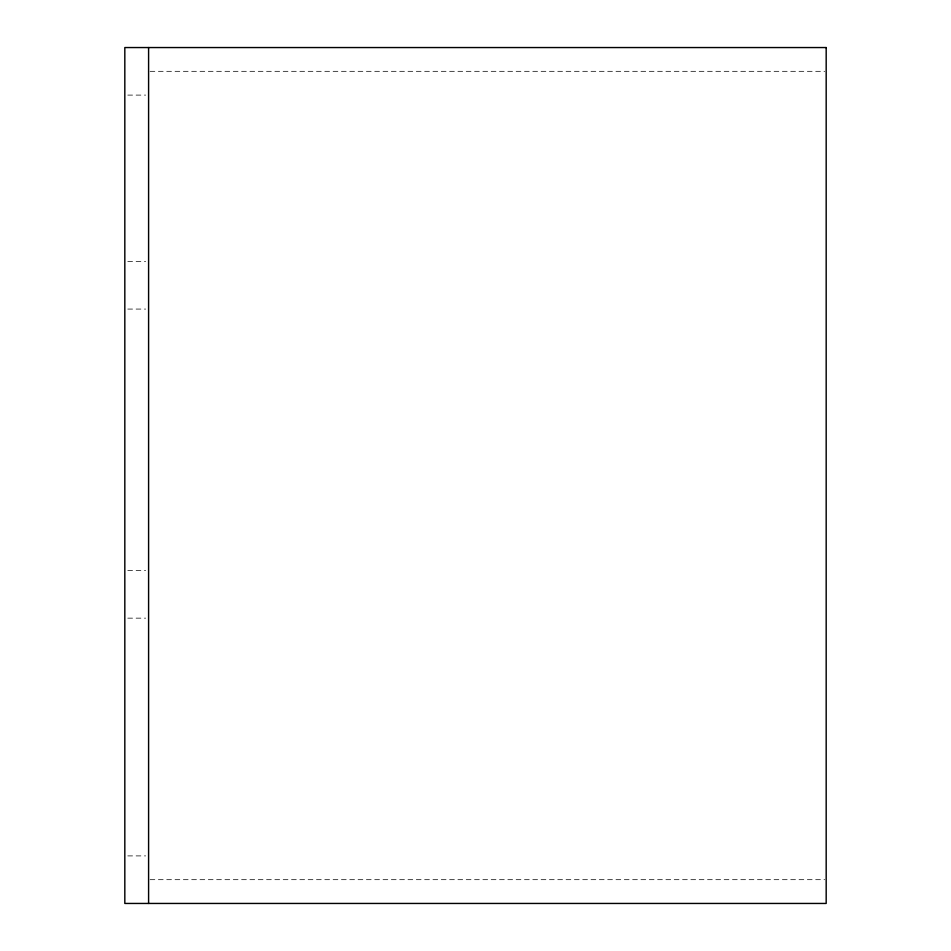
<?xml version="1.0" encoding="UTF-8"?>
<svg xmlns="http://www.w3.org/2000/svg" width="951" height="951" viewBox="0 0 951 951"><rect width="100%" height="100%" fill="white"/><g stroke="black" fill="none" stroke-linecap="round" stroke-linejoin="round"><path stroke-width="0.71" stroke-dasharray="4.75 3.57" d="M150.08 71.325L824.695 71.325M127.791 95.1L145.622 95.1M127.791 261.525L145.622 261.525M127.791 309.075L145.622 309.075M127.791 570.6L145.622 570.6M127.791 618.15L145.622 618.15M127.791 855.9L145.622 855.9M150.08 879.675L824.695 879.675"/><path stroke-width="1.43" d="M148.594 47.55L148.594 903.45M826.181 47.55L124.819 47.55L124.819 903.45L826.181 903.45L826.181 47.55"/></g></svg>
